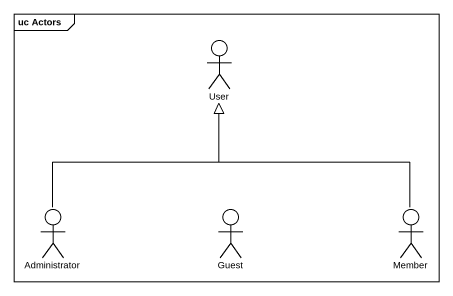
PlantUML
@startuml
mainframe uc Actors
actor User
actor Administrator
actor Guest
actor Member
Administrator -up-|> User
Member -up-|> User
@enduml
